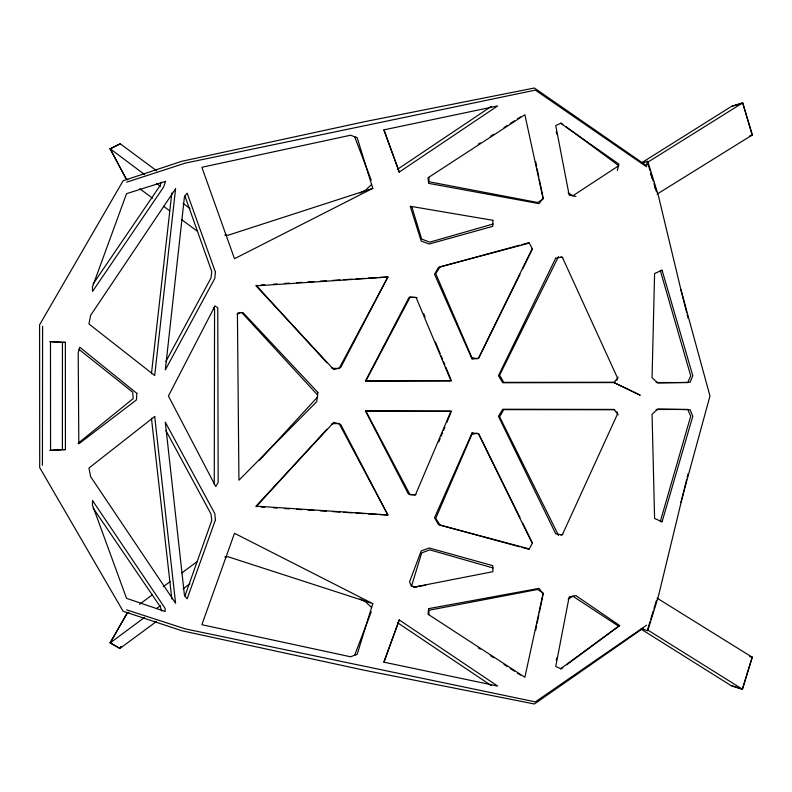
<?xml version="1.0" encoding="UTF-8"?>
<svg xmlns="http://www.w3.org/2000/svg" width="792" height="792" viewBox="0 0 792 792"><rect width="100%" height="100%" fill="white"/><g stroke="black" fill="none" stroke-linecap="round" stroke-linejoin="round"><path stroke-width="1.19" d="M42.422 465.241L42.6 326.284M49.748 450.341L62.39 449.559L62.439 342.5L49.817 341.619M214.266 484.179L214.563 309.613L213.434 307.563M428.818 614.661L429.096 610.226L537.639 589.466L543.312 593.119L539.352 612.355M151.44 373.755L171.824 193.04M556.271 660.508L556.717 658.073M535.639 630.392L536.629 625.581M537.124 623.175L538.857 614.76M617.324 170.498L618.849 164.083L560.687 123.324L555.727 125.512L569.151 195.139L575.853 196.456M686.585 479.794L658.409 596.218L647.757 630.749L641.164 628.61M687.189 477.398L688.099 473.804M680.853 502.534L709.969 396L680.853 289.466L658.409 195.782L647.777 161.281L642.292 163.033M662.092 521.77L692.772 416.344L690.119 409.712L657.845 408.959L652.063 414.305L654.598 518.483L662.092 521.77L660.33 521.423L690.703 416.216L687.793 409.385L656.142 409.504M647.529 629.739L650.014 621.562M650.727 619.225L653.212 611.058M653.925 608.721L656.4 600.554M411.424 586.466L421.661 552.925L429.759 549.846L493.198 568.003M641.371 629.303L731.471 685.862L742.46 689.228L752.251 657.251L657.063 598.118M372.794 603.633L357.162 654.331L350.549 656.776L201.871 624.72L234.491 533.283L372.794 603.633L228.175 556.796L224.78 556.974M731.273 685.486L742.312 689.297L752.212 657.192L750.004 656.419M161.291 182.091L160.291 185.279L93.05 284.09M384.031 662.062L399.257 619.938L497.633 686.07L383.823 662.152L399.257 619.938M184.882 596.128L211.741 520.552L211.019 514.058L165.904 430.551M647.777 161.281L646.222 165.459L534.382 88.011L364.538 121.711L181.754 161.291L123.136 180.734L39.6 324.789L39.709 467.627L123.136 611.266L181.774 630.729L364.508 670.279L534.382 703.989L643.599 627.937M354.687 655.192L371.21 611.8M616.849 380.209L618.097 377.16M438.748 441.916L440.164 438.491M441.104 436.204L442.52 432.778M443.461 430.502L444.876 427.076M446.767 422.512L451.004 412.246M478.764 358.033L519.997 274.329M522.71 268.825L532.481 248.995M558.518 256.578L499.623 375.19L503.742 382.358L614.78 382.239M365.468 380.952L409.157 297.228L416.117 297.495L450.915 380.665L365.468 380.952L451.48 380.902M365.993 380.704L410.127 297.089L417.067 297.594M165.904 361.449L211.019 277.942L211.741 271.448L184.882 195.871M156.499 621.453L119.899 648.46L110.157 642.926L126.809 613.731L128.779 612.266M126.948 613.681L110.118 642.758L119.968 648.44L121.176 646.361L119.899 648.46M256.123 506.741L326.868 429.244M259.489 460.182L317.691 396.901M371.636 184.447L365.508 190.248L360.053 193.09M566.765 664.755L619.651 625.522L575.843 595.584L569.161 596.861L555.727 666.488L560.687 668.676L619.651 625.522M78.071 443.312L133.185 398.584L132.71 392.179L79.042 349.43M110.157 642.926L144.639 617.374M156.45 608.612L160.39 605.692M183.051 588.902L189.941 583.793M139.59 604.256L152.371 594.782M163.182 586.773L170.062 581.674M181.863 572.933L197.594 561.281M560.885 669.111L562.845 667.666M646.569 625.215L535.342 701.89L185.348 628.898L126.591 609.85M399.257 172.062L497.633 105.93L383.813 129.878L399.257 172.062L384.031 129.938M397.782 169.132L491.357 106.356M478.269 144.203L480.338 142.867M490.654 136.204L493.753 134.195M504.068 127.532L507.167 125.522M510.256 123.522L514.384 120.859M517.483 118.859L520.582 116.85M641.322 162.984L731.64 106.296L742.629 102.93L752.4 134.907L657.063 194.129M742.629 102.93L647.401 162.449L648.47 165.964M568.171 599.138L572.903 596.237L618.76 626.294M237.234 314.335L240.204 312.533M372.794 188.367L234.491 258.717L201.871 167.28L350.559 135.234L357.162 137.669L372.794 188.367L228.175 235.204L224.78 235.026M127.878 179.952L125.898 178.487L110.177 148.777L120.216 143.778L156.638 170.765M125.987 178.517L110.157 148.846L120.354 143.817M662.092 270.23L654.598 273.517L652.063 377.695L657.845 383.041L690.119 382.288L692.772 375.655L662.092 270.23L660.33 270.577L690.703 375.784L687.793 382.615L656.142 382.496M750.153 135.68L752.4 134.907M126.651 182.18L185.348 163.102L535.342 90.11L646.569 166.795M749.965 135.967L752.202 135.284L742.807 103.019L731.58 106.395M493.198 223.997L429.759 242.154L421.661 239.075L411.771 206.692M519.582 245.233L440.035 266.934L435.758 273.646L471.844 357.538L477.16 358.865M521.958 244.589L529.076 242.649M477.16 433.135L471.844 434.462L435.758 518.354L440.035 525.066L519.582 546.767M560.687 534.887L562.855 534.352M425.641 585.229L413.493 587.218L492.891 571.695L492.763 565.656L429.214 547.985L421.195 550.925L409.553 581.872L411.414 586.159L416.493 586.922M411.286 494.822L415.909 494.485M261.053 284.942L264.746 284.714M273.369 284.16L277.071 283.932M284.467 283.457L289.387 283.15M296.782 282.675L301.712 282.368M307.87 281.972L314.038 281.586M320.196 281.19L326.353 280.804M332.521 280.408L339.907 279.942M343.609 279.705L352.232 279.16M355.935 278.923L364.558 278.378M368.25 278.14L376.873 277.596M379.338 277.438L387.971 276.893L339.055 368.547L331.868 368.231M62.439 342.5L65.36 342.322L65.429 449.608L50.559 450.43L50.48 341.649L65.36 342.322M331.868 423.769L339.055 423.453L387.971 515.117L379.338 514.562M365.468 411.048L450.915 411.335L415.335 495.129L408.425 494.109L365.468 411.048L451.48 411.097M614.78 409.761L503.742 409.642L499.623 416.81L558.518 535.422M62.39 449.559L65.429 449.608M261.053 507.058L264.746 507.286M273.369 507.84L277.071 508.068M284.467 508.543L289.387 508.85M296.782 509.325L301.712 509.632M307.87 510.028L314.038 510.414M320.196 510.81L326.353 511.196M332.521 511.592L339.917 512.058M343.609 512.295L352.232 512.84M355.935 513.077L364.558 513.622M368.25 513.859L376.873 514.404M560.687 257.113L562.855 257.647M521.958 547.411L529.076 549.351M750.004 656.479L752.251 657.251M360.053 598.91L365.508 601.752L371.646 607.553M110.157 148.846L110.89 149.262M568.171 192.862L572.903 195.763L618.76 165.706L565.785 126.512M647.401 629.798L742.46 689.228M478.279 647.797L480.338 649.133M490.654 655.796L493.753 657.806M504.068 664.468L507.167 666.478M510.266 668.478L514.384 671.141M517.483 673.141L520.582 675.15M397.782 622.868L491.357 685.644M560.885 122.889L562.845 124.334M139.768 188.734L152.658 198.238M163.558 206.286L169.498 210.682M181.398 219.453L197.248 231.165M110.177 148.777L144.639 174.587M156.46 183.437L160.4 186.387M183.051 203.356L189.941 208.514M242.025 312.84L317.691 395.099M256.123 285.259L326.868 362.756M93.05 507.91L160.291 606.721L161.618 610.969M366.003 411.305L410.127 494.911M478.764 433.966L519.997 517.671M522.71 523.175L532.481 543.005M423.661 313.573L425.076 316.998M435.452 342.104L440.164 353.509M441.104 355.796L442.52 359.221M443.461 361.498L444.876 364.924M445.827 367.211L451.004 379.754M616.849 411.791L618.097 414.83M354.687 136.808L371.21 180.2M652.41 178.873L650.618 173.012L653.212 181.19M654.558 185.912L655.627 189.436M647.529 162.518L650.014 170.686M653.925 183.526L656.4 191.694M680.853 289.466L686.585 312.206M687.189 314.602L688.099 318.196M535.639 161.608L536.629 166.419M537.124 168.825L538.857 177.24M539.352 179.645L543.312 198.881L537.709 202.514L429.096 181.774L428.818 177.339M556.271 131.492L556.717 133.927M151.44 418.245L171.824 598.96M742.292 688.357L742.312 689.297M492.891 220.305L492.763 226.344L429.214 244.015L421.195 241.075L410.207 206.257L492.891 220.305M92.555 500.593L92.397 504.91L126.542 598.326L165.162 611.503L165.073 608.306L92.555 500.593M136.868 393.377L136.442 399.93L78.814 443.827L78.2 352.905L79.774 347.223L136.868 393.377M215.414 272.072L214.78 278.457L165.33 369.874L184.437 196.832L187.12 193.139L215.414 272.072M428.601 608.642L428.036 614.216L524.868 677.249L543.045 593.693L539.075 588.367L428.601 608.642M175.586 188.744L154.697 375.517L88.942 323.958L90.605 315.365L175.586 188.744M317.889 392.426L316.731 401.663L238.936 480.219L237.412 313.196L242.877 312.474L317.889 392.426M165.577 181.348L163.489 187.258L92.555 291.406L92.397 287.09L126.542 193.674L165.577 181.348M215.414 519.928L187.12 598.861L184.437 595.168L165.3 422.156L214.78 513.543L215.414 519.928M472.091 432.818L434.511 517.81L438.629 524.73L529.313 548.925L532.224 543.411L478.517 433.897L472.091 432.818M617.532 413.959L562.241 534.986L555.736 533.808L498.425 416.305L502.742 409.236L613.988 409.424L617.532 413.959M555.717 258.172L498.425 375.705L502.742 382.764L613.988 382.576L640.045 395.139L613.988 382.576L617.542 378.051L562.241 257.014L555.717 258.172M532.224 248.589L478.517 358.103L472.091 359.182L434.511 274.19L438.629 267.27L529.313 243.075L532.224 248.589M214.949 306.058L168.419 396L215.721 486.496L218.166 482.457L217.77 307.712L214.949 306.058M387.803 277.071L340.708 367.498L333.838 369.636L256.024 285.882L387.803 277.071M543.045 198.307L539.075 203.633L428.601 183.358L428.036 177.784L524.868 114.751L543.045 198.307M333.838 422.364L256.024 506.128L387.803 514.929L340.708 424.502L333.838 422.364M154.697 416.483L88.942 468.042L90.605 476.635L175.586 603.257L154.697 416.483"/></g></svg>
